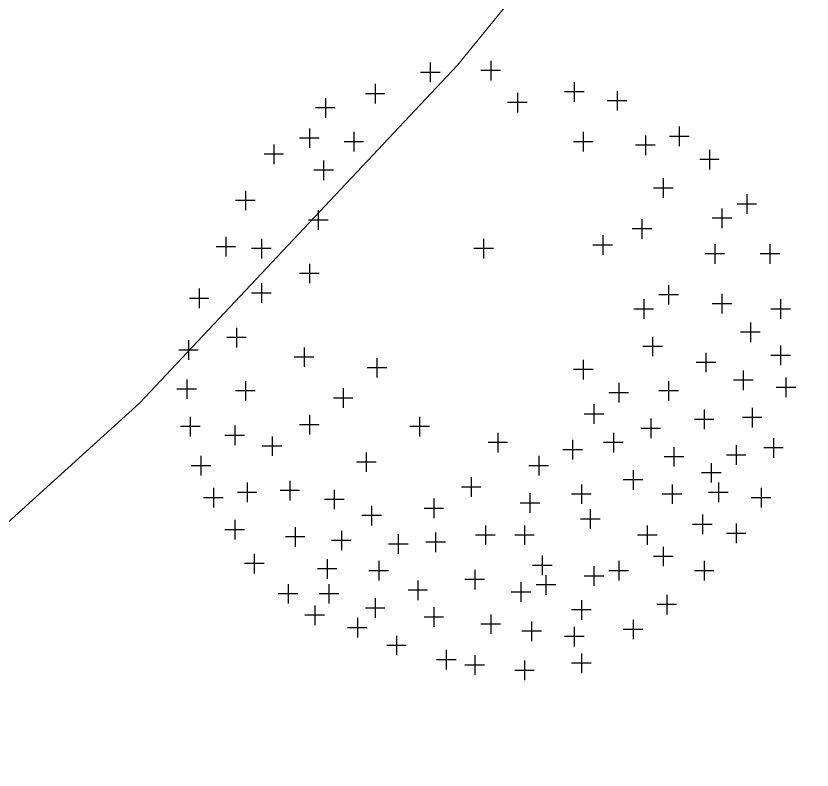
# Model space of a CAD drawing. Header units: inches. Extents: x 203 to 1065, y -1127 to 921.
# Drawn here: x 786.863 to 791.414, y 343.884 to 348.196 of the extents above; entities that cross this region are included whole.
import ezdxf

# ---------------------------------------------------------------- set-up
doc = ezdxf.new("R2010")
doc.units = ezdxf.units.IN
doc.header["$MEASUREMENT"] = 0
doc.layers.add('CURVAS', color=32, linetype='Continuous')
doc.layers.add('Vegetación', color=102, linetype='Continuous')

# ---------------------------------------------------------------- blocks, each defined once
blk = doc.blocks.new('RB13')
for p, q in [((0.00127, 0.49667), (0.00127, 0.4655)), ((-0.09496, 0.49383), (-0.09496, 0.46267)), ((0.01685, 0.48108), (-0.01432, 0.48108)), ((-0.07937, 0.47825), (-0.11054, 0.47825)), ((0.13428, 0.46267), (0.13428, 0.4315)), ((-0.18269, 0.45983), (-0.18269, 0.42867)), ((0.2022, 0.4485), (0.2022, 0.41733)), ((0.14987, 0.44708), (0.1187, 0.44708)), ((0.04372, 0.44567), (0.04372, 0.4145)), ((-0.16711, 0.44425), (-0.19827, 0.44425)), ((-0.26193, 0.43717), (-0.26193, 0.406)), ((0.21779, 0.43292), (0.18662, 0.43292)), ((0.0593, 0.43008), (0.02814, 0.43008)), ((-0.24635, 0.42158), (-0.27752, 0.42158)), ((0.30126, 0.39183), (0.30126, 0.36066)), ((-0.2874, 0.389), (-0.2874, 0.35783)), ((-0.21665, 0.38333), (-0.21665, 0.35216)), ((0.14843, 0.38333), (0.14843, 0.35216)), ((0.24749, 0.37767), (0.24749, 0.3465)), ((0.31684, 0.37625), (0.28567, 0.37625)), ((-0.27182, 0.37342), (-0.30299, 0.37342)), ((-0.20107, 0.36775), (-0.23223, 0.36775)), ((0.16402, 0.36775), (0.13285, 0.36775)), ((-0.34401, 0.3635), (-0.34401, 0.33233)), ((0.26307, 0.36208), (0.2319, 0.36208)), ((0.34937, 0.355), (0.34937, 0.32383)), ((-0.32842, 0.34791), (-0.35959, 0.34791)), ((0.36495, 0.33941), (0.33379, 0.33941)), ((-0.26476, 0.338), (-0.26476, 0.30683)), ((-0.24918, 0.32241), (-0.28035, 0.32241)), ((0.27579, 0.30966), (0.27579, 0.2785)), ((0.29137, 0.29408), (0.2602, 0.29408)), ((-0.38929, 0.28983), (-0.38929, 0.25866)), ((0.4088, 0.28416), (0.4088, 0.253)), ((-0.3737, 0.27425), (-0.40487, 0.27425)), ((0.42439, 0.26858), (0.39322, 0.26858)), ((0.36918, 0.2615), (0.36918, 0.23033)), ((-0.27325, 0.25866), (-0.27325, 0.22749)), ((0.38476, 0.24591), (0.3536, 0.24591)), ((0.24183, 0.2445), (0.24183, 0.21333)), ((-0.25767, 0.24308), (-0.28884, 0.24308)), ((0.25741, 0.22891), (0.22624, 0.22891)), ((0.17956, 0.21899), (0.17956, 0.18783)), ((-0.42042, 0.21616), (-0.42042, 0.18499)), ((-0.36382, 0.21333), (-0.36382, 0.18216)), ((-0.01005, 0.21333), (-0.01005, 0.18216)), ((0.35786, 0.20483), (0.35786, 0.17366)), ((0.44559, 0.20483), (0.44559, 0.17366)), ((0.19515, 0.20341), (0.16398, 0.20341)), ((-0.40483, 0.20058), (-0.436, 0.20058)), ((-0.34823, 0.19774), (-0.3794, 0.19774)), ((0.00553, 0.19774), (-0.02564, 0.19774)), ((0.37344, 0.18924), (0.34228, 0.18924)), ((0.46118, 0.18924), (0.43001, 0.18924)), ((-0.2874, 0.17366), (-0.2874, 0.14249)), ((-0.27182, 0.15808), (-0.30299, 0.15808)), ((-0.36382, 0.14249), (-0.36382, 0.11133)), ((0.28428, 0.13966), (0.28428, 0.10849)), ((-0.46287, 0.13399), (-0.46287, 0.10282)), ((-0.34823, 0.12691), (-0.3794, 0.12691)), ((0.36918, 0.12549), (0.36918, 0.09432)), ((0.29986, 0.12408), (0.26869, 0.12408)), ((-0.44729, 0.11841), (-0.47845, 0.11841)), ((0.24466, 0.11699), (0.24466, 0.08582)), ((0.46257, 0.11699), (0.46257, 0.08582)), ((0.38476, 0.10991), (0.3536, 0.10991)), ((0.26024, 0.10141), (0.22907, 0.10141)), ((0.47816, 0.10141), (0.44699, 0.10141)), ((0.41446, 0.08016), (0.41446, 0.04899)), ((-0.40344, 0.07166), (-0.40344, 0.04049)), ((0.43005, 0.06457), (0.39888, 0.06457)), ((0.25881, 0.05749), (0.25881, 0.02632)), ((-0.38785, 0.05607), (-0.41902, 0.05607)), ((-0.47985, 0.05182), (-0.47985, 0.02066)), ((0.46257, 0.04332), (0.46257, 0.01216)), ((0.27439, 0.04191), (0.24322, 0.04191)), ((-0.29589, 0.04049), (-0.29589, 0.00932)), ((-0.46427, 0.03624), (-0.49543, 0.03624)), ((0.34371, 0.03199), (0.34371, 0.00082)), ((0.47816, 0.02774), (0.44699, 0.02774)), ((-0.28031, 0.02491), (-0.31148, 0.02491)), ((-0.17986, 0.02349), (-0.17986, -0.00768)), ((0.14843, 0.02066), (0.14843, -0.01051)), ((0.35929, 0.01641), (0.32813, 0.01641)), ((-0.16428, 0.00791), (-0.19544, 0.00791)), ((0.16402, 0.00507), (0.13285, 0.00507)), ((0.40314, 0.00366), (0.40314, -0.02751)), ((0.47106, -0.00768), (0.47106, -0.03885)), ((-0.48268, -0.01051), (-0.48268, -0.04168)), ((0.41873, -0.01193), (0.38756, -0.01193)), ((-0.38929, -0.01334), (-0.38929, -0.04451)), ((0.28428, -0.01334), (0.28428, -0.04451)), ((0.20503, -0.01618), (0.20503, -0.04735)), ((0.48665, -0.02326), (0.45548, -0.02326)), ((-0.23363, -0.02468), (-0.23363, -0.05585)), ((-0.4671, -0.02609), (-0.49826, -0.02609)), ((-0.3737, -0.02893), (-0.40487, -0.02893)), ((0.29986, -0.02893), (0.26869, -0.02893)), ((0.22062, -0.03176), (0.18945, -0.03176)), ((-0.21805, -0.04026), (-0.24922, -0.04026)), ((0.16541, -0.05018), (0.16541, -0.08135)), ((0.41729, -0.05585), (0.41729, -0.08701)), ((0.34088, -0.05868), (0.34088, -0.08985)), ((0.181, -0.06576), (0.14983, -0.06576)), ((-0.2874, -0.06718), (-0.2874, -0.09835)), ((-0.47702, -0.07001), (-0.47702, -0.10118)), ((-0.11194, -0.07001), (-0.11194, -0.10118)), ((0.43288, -0.07143), (0.40171, -0.07143)), ((0.25598, -0.07285), (0.25598, -0.10401)), ((0.35646, -0.07426), (0.3253, -0.07426)), ((-0.27182, -0.08276), (-0.30299, -0.08276)), ((-0.40627, -0.08418), (-0.40627, -0.11535)), ((-0.46144, -0.0856), (-0.4926, -0.0856)), ((-0.09635, -0.0856), (-0.12752, -0.0856)), ((0.27156, -0.08843), (0.24039, -0.08843)), ((0.01259, -0.09551), (0.01259, -0.12668)), ((0.19654, -0.09551), (0.19654, -0.12668)), ((-0.39068, -0.09976), (-0.42185, -0.09976)), ((-0.34684, -0.10118), (-0.34684, -0.13235)), ((0.45125, -0.10401), (0.45125, -0.13518)), ((0.13145, -0.10685), (0.13145, -0.13801)), ((0.02817, -0.1111), (-0.003, -0.1111)), ((0.21213, -0.1111), (0.18096, -0.1111)), ((0.39182, -0.11535), (0.39182, -0.14651)), ((-0.33125, -0.11676), (-0.36242, -0.11676)), ((0.29277, -0.11818), (0.29277, -0.14935)), ((0.46684, -0.1196), (0.43567, -0.1196)), ((0.14704, -0.12243), (0.11587, -0.12243)), ((-0.19684, -0.12668), (-0.19684, -0.15785)), ((0.40741, -0.13093), (0.37624, -0.13093)), ((-0.46004, -0.13235), (-0.46004, -0.16352)), ((0.07768, -0.13235), (0.07768, -0.16352)), ((0.30835, -0.13376), (0.27718, -0.13376)), ((-0.18126, -0.14226), (-0.21242, -0.14226)), ((0.3522, -0.14368), (0.3522, -0.17485)), ((-0.44446, -0.14793), (-0.47562, -0.14793)), ((0.09326, -0.14793), (0.0621, -0.14793)), ((0.22768, -0.15501), (0.22768, -0.18618)), ((0.36778, -0.15926), (0.33662, -0.15926)), ((-0.02986, -0.16635), (-0.02986, -0.19752)), ((0.24326, -0.1706), (0.21209, -0.1706)), ((-0.31853, -0.17202), (-0.31853, -0.20318)), ((-0.38646, -0.17485), (-0.38646, -0.20602)), ((0.36352, -0.17485), (0.36352, -0.20602)), ((0.1456, -0.17768), (0.1456, -0.20885)), ((0.28994, -0.17768), (0.28994, -0.20885)), ((-0.01428, -0.18193), (-0.04545, -0.18193)), ((-0.44023, -0.18335), (-0.44023, -0.21452)), ((0.43144, -0.18335), (0.43144, -0.21452)), ((-0.24778, -0.18618), (-0.24778, -0.21735)), ((-0.30295, -0.1876), (-0.33412, -0.1876)), ((-0.37087, -0.19043), (-0.40204, -0.19043)), ((0.3791, -0.19043), (0.34794, -0.19043)), ((0.06353, -0.19185), (0.06353, -0.22302)), ((0.16119, -0.19327), (0.13002, -0.19327)), ((0.30552, -0.19327), (0.27435, -0.19327)), ((-0.42465, -0.19893), (-0.45581, -0.19893)), ((0.44703, -0.19893), (0.41586, -0.19893)), ((-0.0893, -0.20035), (-0.0893, -0.23152)), ((-0.2322, -0.20177), (-0.26337, -0.20177)), ((0.07911, -0.20743), (0.04795, -0.20743)), ((-0.18835, -0.21168), (-0.18835, -0.24285)), ((-0.07371, -0.21593), (-0.10488, -0.21593)), ((0.15975, -0.21735), (0.15975, -0.24852)), ((0.33805, -0.22585), (0.33805, -0.25702)), ((-0.17277, -0.22727), (-0.20393, -0.22727)), ((0.17534, -0.23293), (0.14417, -0.23293)), ((-0.40627, -0.23435), (-0.40627, -0.26552)), ((0.39182, -0.24002), (0.39182, -0.27118)), ((0.35363, -0.24143), (0.32247, -0.24143)), ((-0.00722, -0.24285), (-0.00722, -0.27402)), ((0.05504, -0.24285), (0.05504, -0.27402)), ((0.25032, -0.24285), (0.25032, -0.27402)), ((-0.31004, -0.24568), (-0.31004, -0.27685)), ((-0.39068, -0.24993), (-0.42185, -0.24993)), ((-0.23646, -0.25135), (-0.23646, -0.28252)), ((-0.08647, -0.25418), (-0.08647, -0.28535)), ((0.40741, -0.2556), (0.37624, -0.2556)), ((-0.1459, -0.25702), (-0.1459, -0.28818)), ((0.00836, -0.25843), (-0.02281, -0.25843)), ((0.07062, -0.25843), (0.03946, -0.25843)), ((0.2659, -0.25843), (0.23473, -0.25843)), ((-0.29446, -0.26127), (-0.32563, -0.26127)), ((-0.22088, -0.26693), (-0.25205, -0.26693)), ((-0.07088, -0.26977), (-0.10205, -0.26977)), ((-0.13031, -0.2726), (-0.16148, -0.2726)), ((0.27579, -0.27685), (0.27579, -0.30802)), ((-0.37514, -0.28818), (-0.37514, -0.31935)), ((0.08334, -0.29102), (0.08334, -0.32219)), ((0.29137, -0.29243), (0.2602, -0.29243)), ((-0.2591, -0.29669), (-0.2591, -0.32785)), ((-0.17703, -0.29952), (-0.17703, -0.33069)), ((0.20503, -0.29952), (0.20503, -0.33069)), ((0.34088, -0.29952), (0.34088, -0.33069)), ((-0.35955, -0.30377), (-0.39072, -0.30377)), ((0.09892, -0.3066), (0.06776, -0.3066)), ((0.16541, -0.30802), (0.16541, -0.33919)), ((-0.24352, -0.31227), (-0.27469, -0.31227)), ((-0.0242, -0.31369), (-0.0242, -0.34485)), ((-0.16145, -0.3151), (-0.19261, -0.3151)), ((0.22062, -0.3151), (0.18945, -0.3151)), ((0.35646, -0.3151), (0.3253, -0.3151)), ((0.089, -0.32219), (0.089, -0.35335)), ((0.181, -0.3236), (0.14983, -0.3236)), ((-0.00862, -0.32927), (-0.03979, -0.32927)), ((-0.11477, -0.33069), (-0.11477, -0.36185)), ((0.04938, -0.33352), (0.04938, -0.36469)), ((-0.32136, -0.33635), (-0.32136, -0.36752)), ((-0.25627, -0.33635), (-0.25627, -0.36752)), ((0.10458, -0.33777), (0.07342, -0.33777)), ((-0.09918, -0.34627), (-0.13035, -0.34627)), ((0.06496, -0.3491), (0.0338, -0.3491)), ((-0.30578, -0.35194), (-0.33695, -0.35194)), ((-0.24069, -0.35194), (-0.27186, -0.35194)), ((0.28145, -0.35335), (0.28145, -0.38452)), ((-0.18269, -0.35902), (-0.18269, -0.39019)), ((0.1456, -0.36185), (0.1456, -0.39302)), ((0.29703, -0.36894), (0.26586, -0.36894)), ((-0.27891, -0.37035), (-0.27891, -0.40152)), ((-0.0893, -0.37319), (-0.0893, -0.40435)), ((-0.16711, -0.3746), (-0.19827, -0.3746)), ((0.16119, -0.37744), (0.13002, -0.37744)), ((0.00127, -0.38452), (0.00127, -0.41569)), ((-0.26333, -0.38594), (-0.2945, -0.38594)), ((-0.07371, -0.38877), (-0.10488, -0.38877)), ((-0.21099, -0.39019), (-0.21099, -0.42135)), ((0.22768, -0.39302), (0.22768, -0.42419)), ((0.06636, -0.39585), (0.06636, -0.42702)), ((0.01685, -0.4001), (-0.01432, -0.4001)), ((0.13428, -0.40435), (0.13428, -0.43552)), ((-0.19541, -0.40577), (-0.22657, -0.40577)), ((0.24326, -0.4086), (0.21209, -0.4086)), ((0.08194, -0.41144), (0.05078, -0.41144)), ((-0.14873, -0.41852), (-0.14873, -0.44969)), ((0.14987, -0.41994), (0.1187, -0.41994)), ((-0.13314, -0.43411), (-0.16431, -0.43411)), ((-0.06949, -0.44119), (-0.06949, -0.47236)), ((0.1456, -0.44686), (0.1456, -0.47802)), ((-0.0242, -0.44969), (-0.0242, -0.48086)), ((-0.0539, -0.45677), (-0.08507, -0.45677)), ((0.05504, -0.45819), (0.05504, -0.48936)), ((0.16119, -0.46244), (0.13002, -0.46244)), ((-0.00862, -0.46527), (-0.03979, -0.46527)), ((0.07062, -0.47377), (0.03946, -0.47377))]:
    blk.add_line(p, q)
blk = doc.blocks.new('52312494')
at = {"xscale": 10, "zscale": 10}
blk.add_blockref('RB13', (0.0764, -0.0469), dxfattribs=at)
blk = doc.blocks.new('ARBOL39')
at = {"xscale": 0.15, "yscale": 1.5, "zscale": 0.15}
blk.add_blockref('52312494', (0, 0), dxfattribs=at)

msp = doc.modelspace()

# ---------------------------------------------------------------- linework, layer by layer
at = {"layer": 'CURVAS', "color": 41, "lineweight": 0}
msp.add_lwpolyline([(816.8854, 370.2257), (814.2164, 369.1332), (812.8861, 368.4561), (810.9925, 367.3713), (808.265, 365.7617), (804.7091, 363.6307), (801.3731, 361.6248), (799.0394, 360.2263), (797.7078, 359.4351), (797.1956, 359.1101), (796.7915, 358.7019), (796.424, 358.1554), (796.0876, 357.4659), (795.4874, 356.3847), (794.4557, 354.7705), (792.9926, 352.6233), (791.2008, 350.1415), (789.3862, 347.9148), (787.569, 345.9824), (785.754, 344.3377), (784.0609, 342.8104), (782.542, 341.3261), (781.1971, 339.885)], dxfattribs=at)

# ---------------------------------------------------------------- block references
at = {"layer": 'Vegetación', "xscale": 2.39420562439072, "yscale": 2.39420562439072, "zscale": 2.39420562439072}
msp.add_blockref('ARBOL39', (789.5449, 346.3241), dxfattribs=at)

doc.saveas('drawing.dxf')
